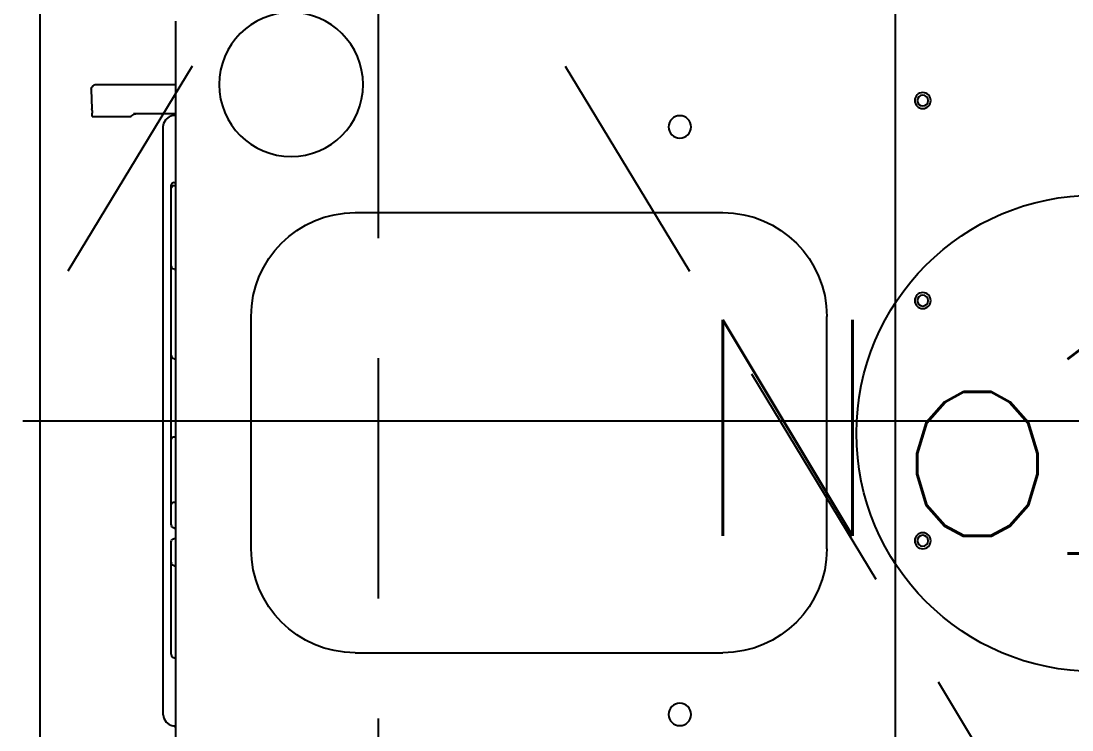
# Model space of a CAD drawing. Extents: x 33214 to 95067, y 8279 to 51908.
# Drawn here: x 42579 to 43236, y 19660 to 20103 of the extents above; entities that cross this region are included whole.
import ezdxf
from ezdxf.enums import TextEntityAlignment as Align

# ---------------------------------------------------------------- set-up
doc = ezdxf.new("R2010")
doc.units = 0
doc.header["$LTSCALE"] = 300
doc.header["$MEASUREMENT"] = 0
doc.linetypes.add('DASHED', pattern=[0.75, 0.5, -0.25])
doc.linetypes.add('SNT-025', pattern=[0.74, 0.4, -0.17, 0, -0.17])
doc.layers.get('0').update_dxf_attribs({"linetype": 'CONTINUOUS'})
for name, color, linetype in [('GENERATORSETT', 1, 'CONTINUOUS'), ('POSNR', 2, 'CONTINUOUS'), ('Poz', 1, 'CONTINUOUS'), ('S0TX1', 1, 'CONTINUOUS'), ('Tanks', 9, 'CONTINUOUS')]:
    doc.layers.add(name, color=color, linetype=linetype)
doc.styles.add('18', font='romans', dxfattribs={"height": 180})
doc.styles.add('LIT2_5', font='Romanc.shx', dxfattribs={"width": 0.85})

# ---------------------------------------------------------------- blocks, each defined once
blk = doc.blocks.new('below 1-deck')
at = {"linetype": 'DASHED'}
for p, q in [((10000, -3525), (10000, 1875)), ((10000, -1875), (9000, -3525)), ((10000, -1875), (11000, -3525))]:
    blk.add_line(p, q, dxfattribs=at)
at = {"linetype": 'DASHED', "style": '18'}
blk.add_text('No 8', height=135, dxfattribs=at).set_placement((10192.14, -2361.03))
blk = doc.blocks.new('GENERATOR-BORDE')
at = {"layer": 'GENERATORSETT'}
for p, q in [((-2660.61, -390.39), (-2660.61, 389.61)), ((-2125.56, 267.91), (-2125.56, -267.91)), ((-2575.7, 249.67), (-2575.7, 0)), ((-2583.56, 183.75), (-2583.56, 180.76)), ((-2583.56, 180.76), (-2583.56, -180.76)), ((-2578.56, 145.82), (-2578.56, 128.73)), ((-2576.6, 148.25), (-2575.7, 148.27)), ((-2463.56, 145), (-2233.56, 145)), ((-2578.56, 128.73), (-2578.56, 106.14)), ((-2578.56, 106.14), (-2578.56, 94.44)), ((-2578.56, 94.44), (-2578.56, 88.66)), ((-2578.56, 88.66), (-2578.45, 89.22)), ((-2578.56, 88.66), (-2578.56, 75.67)), ((-2576.6, 90.66), (-2575.7, 90.68)), ((-2528.56, 80), (-2528.56, -65)), ((-2168.56, 80), (-2168.56, -65)), ((-2578.56, 75.67), (-2578.46, 75.12)), ((-2576.6, 73.67), (-2575.7, 73.66)), ((-2576.6, 67.15), (-2575.7, 67.17)), ((-2578.56, 65.15), (-2578.45, 65.7)), ((-2578.56, 65.15), (-2578.56, 52.86)), ((-2578.56, 52.86), (-2578.56, 47.46)), ((-2578.56, 52.86), (-2578.45, 52.3)), ((-2578.56, 47.46), (-2578.56, 30.44)), ((-2576.6, 50.86), (-2575.7, 50.84)), ((-2578.56, 30.44), (-2578.56, 12.06)), ((-2578.56, 12.06), (-2578.56, 6.29)), ((-2578.56, 12.06), (-2578.45, 11.51)), ((-2576.6, 10.06), (-2575.7, 10.05)), ((-2671.23, 0), (68.87, 0)), ((-2578.56, 6.29), (-2578.56, -5.75)), ((-2575.7, 0), (-2575.7, -249.67)), ((-2578.56, -5.75), (-2578.56, -28.2)), ((-2578.56, -28.2), (-2578.56, -38.51)), ((-2578.56, -38.51), (-2578.56, -40.75)), ((-2576.6, -38.66), (-2575.7, -38.64)), ((-2578.56, -40.75), (-2578.45, -40.1)), ((-2578.56, -40.75), (-2578.56, -92.24)), ((-2578.45, -40.1), (-2578.41, -39.99)), ((-2578.56, -92.24), (-2578.56, -96.6)), ((-2578.56, -96.6), (-2578.46, -96.02)), ((-2578.56, -96.6), (-2578.56, -144.99)), ((-2578.46, -96.02), (-2578.41, -95.85)), ((-2576.6, -94.55), (-2575.7, -94.54)), ((-2463.56, -130), (-2233.56, -130)), ((-2578.56, -144.99), (-2578.56, -146.83)), ((-2578.56, -146.83), (-2578.46, -147.4)), ((-2578.46, -147.4), (-2578.3, -147.84)), ((-2576.6, -146.99), (-2575.7, -147.01)), ((-2576.6, -148.85), (-2575.7, -148.87)), ((-2583.56, -180.76), (-2583.56, -183.75)), ((-2627.95, -190), (-2627.92, -191.92)), ((-2627.95, -190), (-2616.11, -190)), ((-2616.11, -190), (-2610.85, -190)), ((-2610.85, -190), (-2609.04, -190)), ((-2609.04, -190), (-2605.48, -190)), ((-2605.48, -190), (-2603.63, -190)), ((-2603.63, -190), (-2603.59, -190)), ((-2603.63, -190), (-2603.49, -190.19)), ((-2603.59, -190), (-2603.49, -190.19)), ((-2603.49, -190.19), (-2601.8, -191.53)), ((-2628.5, -206.92), (-2628.18, -194.92)), ((-2628.07, -193.5), (-2627.92, -192.08)), ((-2627.92, -191.92), (-2627.92, -192.08)), ((-2602.13, -192), (-2580.18, -192)), ((-2601.8, -191.53), (-2599.46, -192)), ((-2580.18, -192), (-2575.7, -192)), ((-2625.5, -210), (-2616.5, -210)), ((-2616.5, -210), (-2580.49, -210)), ((-2580.49, -210), (-2575.7, -210))]:
    blk.add_line(p, q, dxfattribs=at)
for points in [[(-2581.73, 188.47), (-2579.91, 189.88), (-2577.73, 190.64)], [(-2575.68, 191.48), (-2576.66, 190.94), (-2577.73, 190.64)], [(-2583.56, 183.75), (-2583.18, 185.97), (-2581.73, 188.47)], [(-2578.56, 145.82), (-2578.33, 146.96), (-2577.72, 147.81), (-2577.22, 148.11)], [(-2576.6, 148.25), (-2577.22, 148.11)], [(-2576.6, -38.66), (-2577.53, -38.92), (-2578.22, -39.57), (-2578.43, -39.98)], [(-2576.6, -94.55), (-2577.53, -94.8), (-2578.22, -95.43), (-2578.43, -95.85)], [(-2576.6, -148.85), (-2577.42, -148.66), (-2578.07, -148.17), (-2578.3, -147.84)], [(-2583.56, -183.75), (-2583.18, -185.97), (-2581.73, -188.47)], [(-2577.73, -190.64), (-2579.91, -189.88), (-2581.73, -188.47)], [(-2577.73, -190.64), (-2576.66, -190.94), (-2575.68, -191.48)]]:
    blk.add_lwpolyline(points, dxfattribs=at)
for centre, radius in [((-2260.48, 183.52), 7), ((-2108.56, 75), 5), ((-2108.56, 75), 3.4), ((-2108.56, -75), 5), ((-2108.56, -75), 3.4), ((-2503.56, -210), 45), ((-2260.48, -183.52), 7), ((-2108.56, -200), 5), ((-2108.56, -200), 3.4)]:
    blk.add_circle(centre, radius, dxfattribs=at)
for centre, radius, start, end in [((-2463.56, 80), 65, 90, 180), ((-2233.56, 80), 65, 0, 90), ((-2576.56, 88.66), 2, 91.0027, 158.51764), ((-2576.56, 75.67), 2, 201.53266, 268.9999), ((-2576.57, 65.15), 2, 90.98068, 158.56261), ((-2576.56, 52.86), 2, 201.44542, 269), ((-2576.56, 12.06), 2, 201.46397, 269.0001), ((-2463.56, -65), 65, 180, 270), ((-2233.56, -65), 65, 270, 0), ((-2576.56, -144.99), 2, 180.00254, 269.00535), ((-2625.19, -195), 3, 170.12103, 178.50059), ((-2633.06, -193.63), 4.99, 350.12582, 1.51814), ((-2625.5, -207), 3, 178.5, 270)]:
    blk.add_arc(centre, radius, start, end, dxfattribs=at)
blk = doc.blocks.new('POS')
at = {"layer": 'POSNR'}
blk.add_circle((0, 0), 148.75, dxfattribs=at)
at = {"layer": 'S0TX1', "linetype": 'Continuous', "style": 'LIT2_5', "width": 0.723514}
blk.add_attdef('POS', text='', height=150, dxfattribs=at).set_placement((1.81, -75.09), align=Align.CENTER)

msp = doc.modelspace()

# ---------------------------------------------------------------- block references
at = {"layer": 'GENERATORSETT', "linetype": 'SNT-025', "xscale": -1, "rotation": 180}
msp.add_blockref('GENERATOR-BORDE', (45251.36, 19852.98), dxfattribs=at)
at = {"layer": 'POSNR', "linetype": 'SNT-025'}
ref = msp.add_blockref('POS', (43250.09, 19845.07), dxfattribs=at)
ref.add_attrib('POS', '1', dxfattribs={"layer": 'Poz', "color": 2, "linetype": 'Continuous', "height": 150, "style": 'LIT2_5', "width": 0.723514}).set_placement((43251.9, 19769.98), align=Align.CENTER)
at = {"layer": 'Tanks'}
msp.add_blockref('below 1-deck', (32802.55, 22141.98), dxfattribs=at)

doc.saveas('drawing.dxf')
